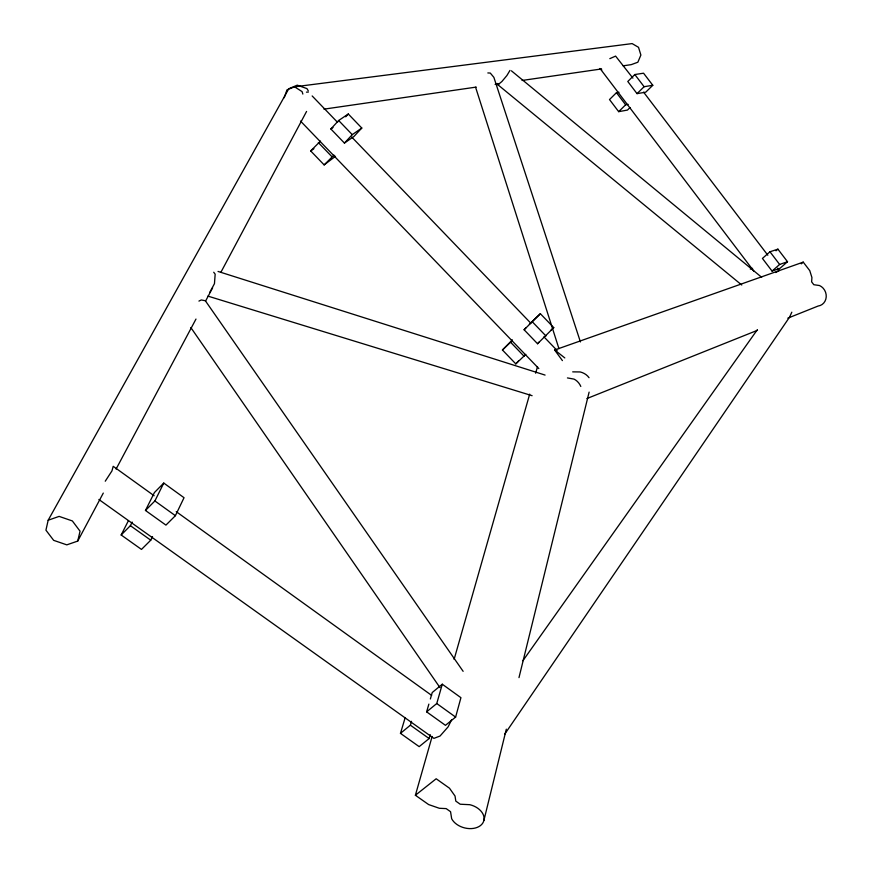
<?xml version="1.0" encoding="UTF-8"?>
<svg xmlns="http://www.w3.org/2000/svg" width="872" height="872" viewBox="0 0 872 872"><rect width="100%" height="100%" fill="white"/><g stroke="black" fill="none" stroke-linecap="round" stroke-linejoin="round"><path stroke-width="1.31" d="M308.219 90.699L306.922 88.595L297.243 85.162L288.774 88.748L48.167 520.235L45.933 530.176L53.661 540.346L66.795 544.858L77.717 541.087L103.288 493.083M77.717 541.087L80.061 531.201L72.365 520.944L59.122 516.388L48.167 520.235M483.906 820.378L506.316 729.177M518.982 677.62L589.123 392.117M428.871 704.118L426.626 711.846L445.45 725.33L455.62 717.089L460.928 697.687L442.278 684.215L432.24 692.532L430.365 698.973M405.12 717.863L400.466 733.352L419.17 746.639L429.144 738.551L430.245 734.671M415.388 795.253L436.174 778.772L449.483 788.201L455.031 796.038L455.805 801.106L460.209 804.224L469.801 804.693A17.102 11.892 14.8 0 1 480.45 825.588A17.102 11.892 14.8 0 1 451.663 818.721L450.562 811.712L446.17 808.606L439.357 808.279L428.643 804.573L415.388 795.253L432.141 736.448M454.116 659.363L529.696 394.122M535.648 373.216L537.512 366.676M426.626 711.846L436.763 703.53L442.278 684.215M400.466 733.352L410.385 725.188L411.54 721.329M284.207 97.74L286.997 89.838L294.562 86.819L632.135 43.6L638.511 47.317L640.887 55.045L637.857 62.228L631.208 64.648L623.131 65.825M791.82 312.187L789.596 317.081L504.692 734.213M175.403 515.69L184.036 497.705L163.773 483.066L154.42 492.538L145.471 510.458L165.931 525.108L175.403 515.69L154.889 500.953L163.773 483.066M128.467 520.584L121.164 534.983L141.482 549.415L150.758 540.193L152.513 536.585M451.62 719.771L448.132 726.845L440.033 736.044L433.885 738.377L98.885 499.493M121.164 534.983L130.386 525.674L132.195 522.088M116.074 469.082L195.982 319.065M205.574 301.058L212.605 287.858M220.921 272.249L306.573 111.431M209.814 292.284L214.458 283.673L215.166 274.168L213.716 272.249M509.978 70.392L506.894 75.537L501.891 81.521L497.945 84.802L741.745 285.013M105.25 481.213L111.954 470.913L113.207 466.313L154.126 495.743M522.895 660.736L757.321 329.736M335.513 156.273L324.144 164.906L310.672 150.91L320.504 141.101M330.859 128.969L338.652 120.5L348.299 114.003L361.793 128.042L353.999 136.414L344.429 143.073L330.859 128.969L333.006 127.519M345.715 116.815L348.299 114.003M525.87 327.916L524.105 329.758L537.566 343.753L553.742 327.621L540.357 313.702L529.391 324.231M324.144 164.906L333.987 155.107M344.429 143.073L352.266 134.648L361.793 128.042M512.322 339.895L502.436 349.999L515.799 363.875L525.827 354.348M537.566 343.753L539.31 341.889M515.799 363.875L518.448 361.041M524.105 329.758L540.357 313.702M502.436 349.999L512.453 340.451M145.471 510.458L154.889 500.953M618.978 92.279L616.46 92.683L609.506 99.561L618.673 111.66L627.459 110.079L630.064 107.529M634.827 74.534L627.786 81.488L637.029 93.642L645.738 92.181L652.79 85.293L643.558 73.204L634.827 74.534L644.103 86.71L652.79 85.293M618.673 111.66L625.649 104.804L628.156 104.368M637.029 93.642L644.103 86.71M550.951 330.194L553.742 327.621M769.965 251.779L762.433 258.428L772.058 271.083L779.982 268.314L787.514 261.731L777.9 249.152L769.965 251.779L779.633 264.456L787.514 261.731M776.026 250.798L777.9 249.152M772.058 271.083L779.633 264.456M801.248 263.845L803.232 262.123L809.772 270.647L811.919 277.525L811.625 281.852L813.805 284.708L819.506 285.536A10.845 9.821 67.5 0 1 826.22 296.905A10.845 9.821 67.5 0 1 818.143 306.028L787.819 318.16M310.672 150.91L313.931 148.687M775.731 272.522L779.056 270.658M198.936 301.08L201.345 299.957L205.356 300.764L463.13 671.331M609.822 58.653L615.599 56.102L632.919 78.142M586.911 398.548L757.485 330.292M562.418 360.616L554.657 350.01L803.232 262.123M750.312 269.11L752.612 268.336M323.959 109.153L476.243 87.091M495.1 84.366L499.144 83.777M522.056 80.464L601.571 68.943M306.464 92.16L308.405 92.029M572.697 371.864L580.185 371.952A13.244 10.758 14.4 0 1 589.025 377.707M487.83 72.943L490.282 73.063L493.868 77.346L580.425 341.922M567.443 377.925L574.038 379.113A13.363 11.227 68.7 0 1 580.807 386.449M207.907 296.109L532.105 395.692M218.044 271.443L545.076 375.08M294.562 86.819L302.083 91.615L302.846 94.078M130.386 525.674L150.758 540.193M410.385 725.188L429.144 738.551M176.231 511.657L431.64 695.387M436.763 703.53L455.62 717.089M554.701 349.966L564.805 357.923M511.428 70.828L761.648 277.285M601.767 69.967L600.023 68.485L753.822 271.138M338.652 120.5L352.266 134.648M532.465 321.953L545.97 335.993M312.165 95.953L337.606 122.385M351.743 137.078L530.754 323.13M543.943 336.832L557.132 350.544M300.513 121.077L538.82 368.573M318.335 142.583L331.851 156.611M510.665 342.315L524.072 356.234M643.612 92.181L767.829 255.224M777.704 268.173L779.35 270.342M616.46 92.683L625.649 104.804M190.837 327.556L439.957 687.594M497.345 83.472L497.945 84.802M475.589 87.255L558.952 348.68"/></g></svg>
